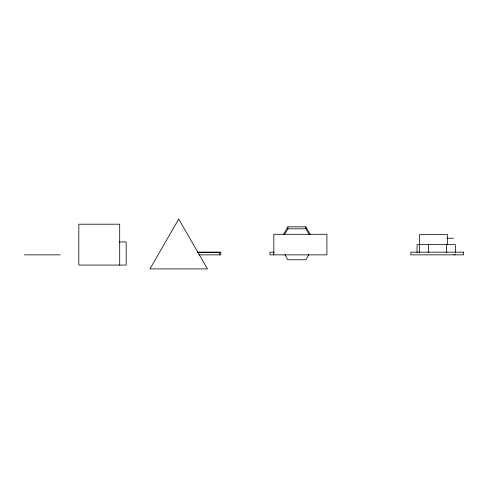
<?xml version="1.0" encoding="UTF-8"?>
<svg xmlns="http://www.w3.org/2000/svg" width="488" height="488" viewBox="0 0 488 488"><rect width="100%" height="100%" fill="white"/><g stroke="black" fill="none" stroke-linecap="round" stroke-linejoin="round"><path stroke-width="0.73" d="M283.412 234.563L287.896 226.822L305.836 226.822L310.325 234.563M284.528 234.606L287.896 228.799L287.896 226.822M308.825 254.602L305.836 259.762L287.896 259.762L284.907 254.602M287.896 228.799L305.836 228.799L309.203 234.606M446.923 238.254L453.614 238.254M119.444 241.944L126.172 241.944L126.172 265.075L78.824 265.075L78.824 224.206L119.7 224.206L119.7 265.075M197.378 252.162L220.753 252.162L220.753 254.858L199.031 254.858M274.317 252.162L269.937 252.162L269.937 254.858L326.911 254.858L326.911 234.283L273.817 234.283L273.817 254.858M197.341 252.302L220.753 252.302M24.4 254.858L60.286 254.858M453.877 254.437L455.341 254.858M455.341 252.668L455.341 244.641L417.051 244.641L417.051 252.668M447.545 244.384L447.545 234.661L419.466 234.661L419.466 244.384M446.374 244.641L446.374 252.668M428.427 244.641L428.427 252.668M419.46 244.641L419.46 252.668M305.836 226.822L305.836 228.799M219.569 252.302L219.569 254.858M178.7 219.094L149.938 268.906L207.461 268.906L178.7 219.094M463.6 252.162L410.823 252.162L410.823 254.858L463.6 254.858L463.6 252.162"/></g></svg>
